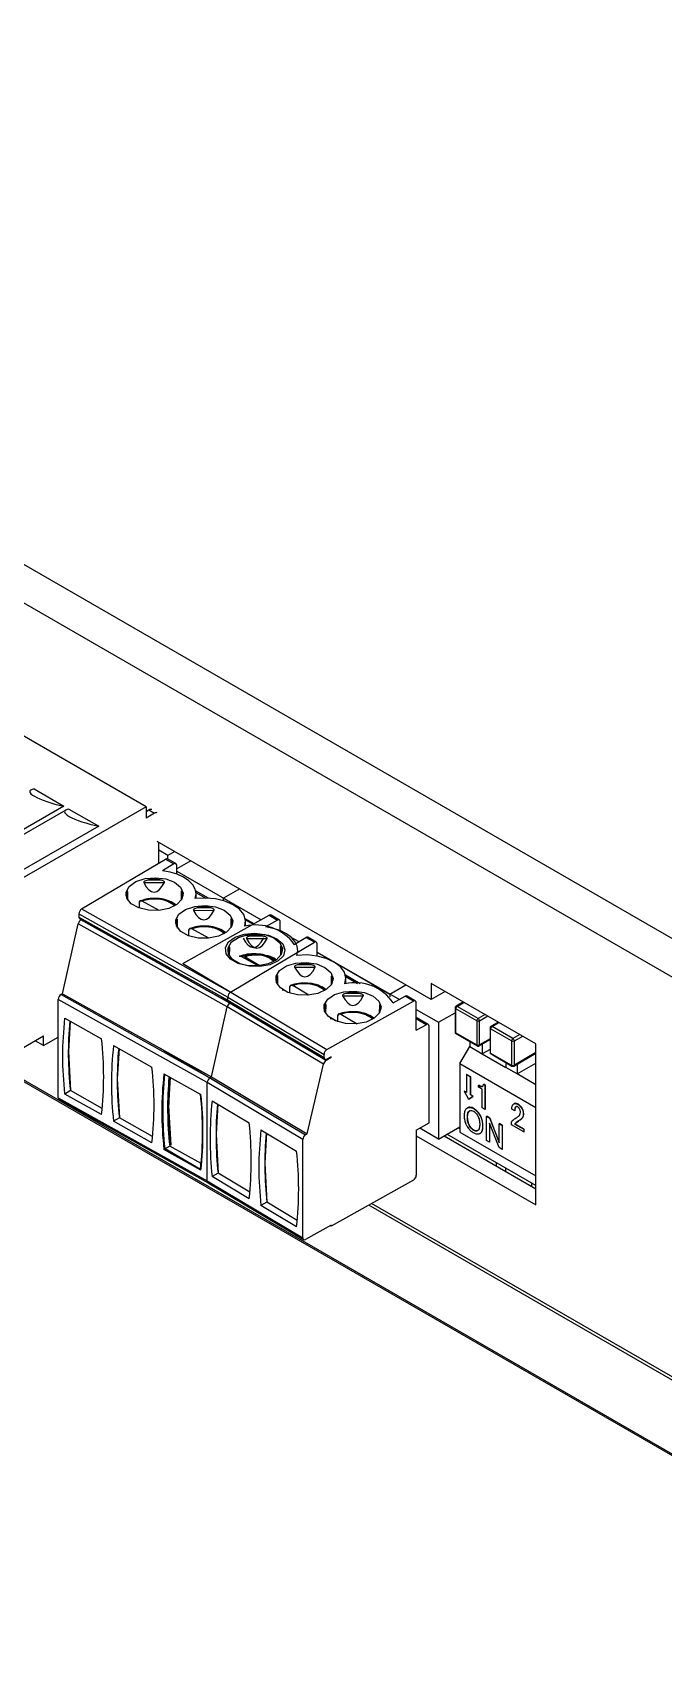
# Model space of a CAD drawing. Header units: millimetres. Extents: x 12 to 584, y 10 to 401.
# Drawn here: x 418.9 to 440.2, y 119.8 to 174.6 of the extents above; entities that cross this region are included whole.
import ezdxf

# ---------------------------------------------------------------- set-up
doc = ezdxf.new("R2010")
doc.units = ezdxf.units.MM
doc.header["$LTSCALE"] = 2

msp = doc.modelspace()

# ---------------------------------------------------------------- linework, layer by layer
for p, q in [((387.157, 174.784), (448.486, 139.379)), ((447.921, 138.399), (386.591, 173.804)), ((422.759, 148.433), (417.763, 151.317)), ((418.974, 149.033), (419.981, 148.452)), ((419.981, 148.452), (417.017, 146.741)), ((420.048, 148.32), (417.165, 146.655)), ((422.759, 148.433), (418.14, 145.766)), ((420.153, 148.353), (421.159, 147.772)), ((422.759, 148.433), (422.759, 148.052)), ((422.759, 148.269), (422.854, 148.324)), ((423.042, 148.215), (422.759, 148.052)), ((422.854, 148.324), (423.042, 148.215)), ((421.159, 147.772), (418.14, 146.028)), ((432.388, 141.923), (423.137, 147.263)), ((423.184, 146.53), (423.184, 147.236)), ((423.49, 146.786), (423.184, 146.963)), ((423.727, 146.923), (423.49, 146.786)), ((420.583, 144.98), (423.412, 146.666)), ((423.7, 146.506), (423.309, 146.273)), ((423.412, 146.666), (423.7, 146.506)), ((423.765, 146.513), (423.477, 146.674)), ((423.49, 146.667), (423.49, 146.786)), ((424.269, 146.61), (423.792, 146.335)), ((423.792, 146.162), (423.792, 146.452)), ((422.679, 145.87), (423.381, 145.877)), ((423.281, 145.95), (422.778, 145.945)), ((423.792, 146.258), (426.641, 144.613)), ((422.107, 145.546), (422.113, 145.329)), ((422.147, 145.272), (422.139, 145.558)), ((423.198, 144.928), (422.627, 145.247)), ((423.939, 145.572), (423.947, 145.279)), ((423.98, 145.338), (423.974, 145.563)), ((424.865, 145.346), (424.431, 145.588)), ((424.44, 145.54), (424.78, 145.349)), ((424.444, 145.334), (424.444, 145.479)), ((425.919, 145.657), (425.376, 145.344)), ((425.376, 145.344), (426.641, 144.613)), ((425.376, 145.256), (425.376, 145.344)), ((420.49, 144.816), (425.518, 142.004)), ((420.49, 144.816), (420.49, 144.707)), ((420.49, 144.707), (425.518, 141.896)), ((420.583, 144.98), (425.611, 142.169)), ((422.529, 145.193), (422.529, 145.007)), ((423.572, 145.189), (423.694, 145.131)), ((423.727, 145.087), (423.601, 145.185)), ((423.768, 145.121), (423.666, 145.192)), ((423.694, 145.123), (423.694, 145.066)), ((423.994, 143.133), (426.915, 144.766)), ((424.355, 144.933), (425.057, 144.94)), ((424.957, 145.013), (424.454, 145.008)), ((426.915, 144.766), (427.193, 144.6)), ((427.261, 144.606), (426.983, 144.772)), ((419.937, 142.118), (420.47, 144.482)), ((425.498, 141.67), (420.47, 144.482)), ((420.518, 144.646), (425.546, 141.834)), ((420.568, 144.618), (420.559, 144.612)), ((425.587, 141.8), (420.559, 144.612)), ((423.783, 144.608), (423.789, 144.392)), ((423.823, 144.335), (423.815, 144.621)), ((424.205, 144.07), (424.205, 144.256)), ((424.874, 143.991), (424.303, 144.31)), ((425.267, 144.244), (425.37, 144.194)), ((425.403, 144.15), (425.277, 144.248)), ((425.444, 144.184), (425.342, 144.255)), ((425.37, 144.186), (425.37, 144.129)), ((425.615, 144.635), (425.623, 144.342)), ((425.656, 144.401), (425.649, 144.626)), ((426.408, 144.483), (426.107, 144.651)), ((426.369, 144.461), (426.116, 144.602)), ((426.12, 144.397), (426.12, 144.542)), ((427.193, 144.6), (426.789, 144.375)), ((427.289, 144.246), (427.289, 144.545)), ((425.552, 143.67), (425.546, 143.445)), ((425.579, 143.386), (425.587, 143.679)), ((425.611, 142.169), (428.44, 143.855)), ((426.145, 143.984), (426.831, 143.978)), ((426.748, 144.052), (426.245, 144.057)), ((427.291, 143.698), (427.299, 143.405)), ((427.332, 143.464), (427.325, 143.688)), ((427.651, 144.03), (427.919, 143.876)), ((427.762, 143.783), (428.153, 144.016)), ((428.44, 143.855), (428.153, 144.016)), ((428.505, 143.862), (428.218, 144.023)), ((428.533, 143.388), (428.533, 143.801)), ((423.994, 143.133), (428.864, 140.23)), ((425.799, 143.201), (425.902, 143.139)), ((425.979, 143.373), (426.55, 143.054)), ((426.184, 143.408), (426.036, 143.373)), ((426.595, 143.059), (426.086, 143.362)), ((427.079, 143.213), (426.953, 143.31)), ((427.109, 143.238), (427.056, 143.282)), ((427.056, 143.282), (427.123, 143.236)), ((427.12, 143.247), (427.066, 143.285)), ((427.069, 143.27), (427.128, 143.24)), ((427.128, 143.24), (427.076, 143.267)), ((428.371, 143.085), (427.868, 143.09)), ((428.533, 143.521), (430.985, 142.105)), ((428.533, 143.521), (431.309, 141.919)), ((427.176, 142.702), (427.17, 142.478)), ((427.203, 142.419), (427.211, 142.712)), ((427.768, 143.016), (428.47, 143.01)), ((429.01, 142.698), (429.003, 142.412)), ((429.036, 142.469), (429.042, 142.685)), ((429.986, 142.446), (429.488, 142.742)), ((429.895, 142.454), (429.5, 142.689)), ((429.505, 142.449), (429.505, 142.619)), ((419.937, 142.118), (419.887, 142.089)), ((419.887, 142.089), (424.915, 139.277)), ((419.937, 142.118), (424.965, 139.307)), ((428.839, 139.862), (425.295, 141.975)), ((425.518, 142.005), (428.768, 140.068)), ((425.518, 141.896), (425.518, 142.004)), ((427.526, 142.172), (427.422, 142.234)), ((427.614, 142.138), (427.614, 142.342)), ((428.258, 142.068), (427.71, 142.394)), ((428.66, 142.317), (428.775, 142.259)), ((428.771, 142.239), (428.68, 142.314)), ((428.821, 142.266), (428.748, 142.32)), ((428.775, 142.245), (428.775, 142.217)), ((429.392, 142.049), (430.094, 142.043)), ((429.995, 142.117), (429.492, 142.122)), ((430.985, 142.105), (431.528, 142.419)), ((430.985, 142.105), (430.985, 142.007)), ((431.103, 141.804), (431.507, 142.029)), ((431.785, 141.864), (431.507, 142.029)), ((431.853, 141.869), (431.575, 142.035)), ((435.923, 140.426), (432.388, 142.467)), ((432.388, 142.467), (432.388, 141.923)), ((432.859, 142.195), (432.388, 141.923)), ((432.859, 142.195), (432.859, 142.195)), ((424.822, 139.113), (419.794, 141.925)), ((419.794, 138.604), (419.794, 141.925)), ((424.965, 139.307), (425.498, 141.67)), ((428.748, 139.734), (425.498, 141.671)), ((425.518, 141.896), (428.768, 139.959)), ((425.545, 141.835), (428.796, 139.898)), ((425.595, 141.805), (425.587, 141.8)), ((428.799, 141.735), (428.793, 141.51)), ((428.826, 141.451), (428.834, 141.744)), ((428.864, 140.23), (431.785, 141.864)), ((429.333, 141.427), (429.881, 141.1)), ((430.634, 141.73), (430.626, 141.444)), ((430.66, 141.502), (430.666, 141.718)), ((431.881, 140.883), (431.881, 141.808)), ((431.881, 141.588), (432.635, 141.153)), ((432.635, 141.153), (433.193, 141.475)), ((433.193, 141.636), (433.193, 140.781)), ((433.92, 141.201), (433.213, 141.609)), ((433.213, 140.792), (433.213, 141.609)), ((433.477, 141.838), (433.227, 141.694)), ((433.26, 141.69), (433.497, 141.827)), ((433.967, 141.282), (433.26, 141.69)), ((434.204, 141.419), (433.967, 141.282)), ((420.01, 141.287), (421.255, 140.591)), ((420.192, 141.185), (420.133, 140.164)), ((429.149, 141.204), (429.046, 141.266)), ((429.238, 141.17), (429.238, 141.375)), ((430.399, 141.267), (430.303, 141.346)), ((430.325, 141.331), (430.399, 141.291)), ((430.45, 141.294), (430.371, 141.352)), ((430.399, 141.249), (430.399, 141.277)), ((432.284, 141.076), (431.881, 141.316)), ((432.216, 141.07), (431.881, 141.27)), ((431.881, 140.883), (432.216, 141.07)), ((432.312, 137.749), (432.312, 141.015)), ((432.635, 141.153), (432.635, 137.206)), ((433.92, 141.201), (433.92, 140.384)), ((434.014, 141.201), (434.298, 141.364)), ((434.014, 140.384), (434.014, 141.201)), ((434.372, 140.956), (434.372, 140.139)), ((435.099, 140.52), (434.391, 140.928)), ((434.391, 140.112), (434.391, 140.928)), ((434.656, 141.158), (434.405, 141.013)), ((434.439, 141.01), (434.675, 141.147)), ((435.146, 140.602), (434.439, 141.01)), ((418.14, 140.023), (419.295, 140.69)), ((419.295, 140.363), (419.012, 140.526)), ((419.295, 140.363), (419.295, 140.69)), ((419.295, 140.363), (419.794, 140.651)), ((421.662, 140.363), (422.955, 139.64)), ((433.213, 140.792), (433.193, 140.781)), ((433.193, 140.781), (433.934, 140.354)), ((433.213, 140.792), (433.92, 140.384)), ((433.354, 139.758), (433.684, 140.329)), ((433.684, 140.498), (433.684, 140.329)), ((433.684, 140.329), (434.109, 140.085)), ((434, 140.354), (434.372, 140.568)), ((434.372, 140.591), (434.014, 140.384)), ((434.109, 140.416), (434.109, 140.085)), ((435.099, 140.52), (435.099, 139.704)), ((435.382, 140.738), (435.146, 140.602)), ((435.193, 140.52), (435.476, 140.684)), ((435.193, 139.704), (435.193, 140.52)), ((435.923, 134.982), (435.923, 140.426)), ((420.133, 140.164), (420.205, 138.845)), ((421.844, 140.261), (421.785, 139.24)), ((423.275, 140.254), (423.273, 140.253)), ((423.347, 140.212), (428.146, 137.352)), ((428.768, 139.959), (428.768, 140.068)), ((429.008, 139.957), (428.839, 139.862)), ((429.008, 139.984), (428.864, 139.904)), ((429.008, 139.957), (428.984, 139.971)), ((429.008, 139.957), (429.008, 139.984)), ((433.354, 139.758), (435.923, 138.275)), ((433.354, 139.758), (433.354, 137.444)), ((434.372, 140.237), (434.109, 140.085)), ((434.109, 140.085), (434.91, 139.622)), ((434.391, 140.112), (435.099, 139.704)), ((434.405, 140.081), (435.112, 139.673)), ((434.91, 139.79), (434.91, 139.622)), ((435.179, 139.673), (435.923, 140.103)), ((435.923, 140.126), (435.193, 139.704)), ((435.287, 139.404), (435.923, 139.772)), ((417.904, 139.57), (452.167, 119.79)), ((452.14, 119.851), (417.951, 139.587)), ((421.785, 139.24), (421.857, 137.921)), ((423.362, 139.413), (424.607, 138.716)), ((423.544, 139.311), (423.485, 138.29)), ((423.574, 139.294), (423.52, 138.325)), ((424.965, 139.307), (424.915, 139.277)), ((424.965, 139.307), (428.197, 137.381)), ((428.197, 137.381), (428.748, 139.734)), ((433.582, 139.388), (433.573, 139.383)), ((433.573, 139.383), (433.573, 138.776)), ((433.714, 139.301), (433.573, 139.383)), ((433.724, 139.307), (433.582, 139.388)), ((433.724, 139.307), (433.714, 139.301)), ((433.714, 138.696), (433.714, 139.301)), ((433.724, 138.701), (433.724, 139.307)), ((435.287, 139.404), (434.91, 139.622)), ((435.287, 139.736), (435.287, 139.404)), ((435.923, 139.037), (435.287, 139.404)), ((420.205, 138.845), (420.01, 138.728)), ((421.255, 138.032), (420.01, 138.728)), ((421.278, 138.244), (420.205, 138.845)), ((424.822, 135.792), (424.822, 139.113)), ((428.05, 137.189), (424.822, 139.113)), ((433.502, 138.827), (433.493, 138.822)), ((433.493, 138.822), (433.644, 138.551)), ((433.573, 138.776), (433.493, 138.822)), ((433.573, 138.787), (433.502, 138.827)), ((433.653, 138.556), (433.804, 138.655)), ((433.724, 138.701), (433.714, 138.696)), ((433.794, 138.65), (433.714, 138.696)), ((433.804, 138.655), (433.724, 138.701)), ((433.804, 138.655), (433.794, 138.65)), ((433.994, 139.022), (433.985, 139.016)), ((433.985, 138.96), (433.985, 139.016)), ((433.985, 139.016), (434.021, 138.995)), ((434.105, 138.891), (433.985, 138.96)), ((434.031, 139), (433.994, 139.022)), ((434.021, 138.995), (434.031, 139)), ((434.105, 138.261), (434.105, 138.891)), ((434.152, 139.052), (434.162, 139.057)), ((434.152, 139.052), (434.202, 139.023)), ((434.211, 139.029), (434.162, 139.057)), ((434.202, 139.023), (434.211, 139.029)), ((434.202, 139.023), (434.202, 138.205)), ((434.211, 138.211), (434.211, 139.029)), ((419.794, 138.604), (424.822, 135.792)), ((419.822, 138.543), (424.85, 135.731)), ((423.485, 138.29), (423.557, 136.97)), ((423.52, 138.325), (423.59, 137.004)), ((424.989, 138.497), (426.241, 137.75)), ((425.177, 138.384), (425.12, 137.371)), ((433.606, 138.256), (433.615, 138.261)), ((433.644, 138.551), (433.794, 138.65)), ((433.653, 138.556), (433.644, 138.551)), ((433.685, 138.159), (433.675, 138.154)), ((433.814, 138.234), (433.824, 138.24)), ((434.202, 138.205), (434.105, 138.261)), ((434.202, 138.205), (434.211, 138.211)), ((435.203, 138.157), (435.108, 138.211)), ((435.174, 138.396), (435.183, 138.401)), ((435.203, 138.157), (435.212, 138.163)), ((435.301, 138.384), (435.31, 138.39)), ((435.444, 138.24), (435.454, 138.245)), ((421.857, 137.921), (421.662, 137.805)), ((422.955, 137.082), (421.662, 137.805)), ((422.978, 137.294), (421.857, 137.921)), ((431.881, 137.508), (432.312, 137.749)), ((432.635, 137.206), (431.999, 137.574)), ((432.635, 137.206), (433.354, 137.621)), ((433.354, 137.552), (433.294, 137.587)), ((433.606, 137.944), (433.615, 137.949)), ((433.675, 137.653), (433.685, 137.658)), ((434.023, 138.015), (434.033, 138.02)), ((434.122, 137.646), (434.131, 137.651)), ((434.255, 137.971), (434.264, 137.976)), ((434.255, 137.162), (434.255, 137.971)), ((434.255, 137.971), (434.36, 137.91)), ((434.369, 137.916), (434.264, 137.976)), ((434.679, 136.917), (434.351, 137.745)), ((434.351, 137.745), (434.351, 137.106)), ((434.36, 137.91), (434.369, 137.916)), ((434.36, 137.91), (434.685, 137.084)), ((434.361, 137.112), (434.361, 137.721)), ((434.685, 137.114), (434.369, 137.916)), ((434.685, 137.723), (434.694, 137.728)), ((434.685, 137.084), (434.685, 137.723)), ((434.685, 137.723), (434.781, 137.667)), ((434.791, 137.672), (434.694, 137.728)), ((434.781, 137.667), (434.791, 137.672)), ((434.781, 137.667), (434.781, 136.858)), ((434.791, 136.863), (434.791, 137.672)), ((435.092, 137.687), (435.092, 137.767)), ((435.51, 137.446), (435.092, 137.687)), ((435.203, 137.713), (435.212, 137.718)), ((435.203, 137.713), (435.51, 137.535)), ((435.519, 137.541), (435.212, 137.718)), ((435.317, 137.807), (435.252, 137.76)), ((435.252, 137.76), (435.261, 137.765)), ((435.261, 137.765), (435.327, 137.813)), ((435.317, 137.807), (435.327, 137.813)), ((435.436, 137.895), (435.446, 137.9)), ((435.498, 138.058), (435.507, 138.063)), ((425.12, 137.371), (425.19, 136.051)), ((426.635, 137.515), (427.841, 136.797)), ((426.824, 137.403), (426.767, 136.39)), ((428.05, 133.869), (428.05, 137.189)), ((428.197, 137.381), (428.146, 137.352)), ((431.881, 137.508), (431.881, 135.984)), ((431.881, 137.316), (435.923, 134.982)), ((432.825, 137.316), (435.923, 135.527)), ((435.923, 135.634), (432.918, 137.369)), ((433.354, 137.444), (435.923, 135.961)), ((433.814, 137.501), (433.824, 137.507)), ((433.954, 137.492), (433.963, 137.497)), ((434.023, 137.39), (434.033, 137.396)), ((434.351, 137.106), (434.255, 137.162)), ((434.361, 137.112), (434.351, 137.106)), ((435.51, 137.535), (435.519, 137.541)), ((435.51, 137.535), (435.51, 137.446)), ((435.51, 137.446), (435.519, 137.451)), ((435.519, 137.451), (435.519, 137.541)), ((423.557, 136.97), (423.362, 136.854)), ((424.607, 136.158), (423.362, 136.854)), ((424.594, 136.173), (423.407, 136.881)), ((424.616, 136.378), (423.557, 136.97)), ((434.781, 136.858), (434.679, 136.917)), ((434.781, 136.858), (434.791, 136.863)), ((425.19, 136.051), (424.989, 135.938)), ((426.241, 135.192), (424.989, 135.938)), ((426.264, 135.41), (425.19, 136.051)), ((426.767, 136.39), (426.836, 135.069)), ((434.576, 136.412), (434.576, 136.305)), ((434.909, 136.112), (434.909, 136.22)), ((424.822, 135.792), (428.05, 133.869)), ((424.849, 135.732), (428.078, 133.808)), ((431.785, 135.821), (429.008, 134.268)), ((435.773, 135.721), (435.773, 135.613)), ((426.836, 135.069), (426.635, 134.957)), ((427.841, 134.238), (426.635, 134.957)), ((427.864, 134.457), (426.836, 135.069)), ((452.14, 122.355), (430.275, 134.977)), ((448.604, 124.505), (430.371, 135.03)), ((429.008, 134.295), (428.146, 133.813)), ((429.008, 134.268), (428.984, 134.282)), ((429.008, 134.295), (429.008, 134.268))]:
    msp.add_line(p, q)
at = {"flags": 128}
for points in [[(423.717, 145.88), (423.922, 145.713), (424.009, 145.514), (423.966, 145.31), (423.798, 145.13), (423.528, 144.996), (423.193, 144.928), (422.838, 144.934), (422.511, 145.014), (422.256, 145.156), (422.107, 145.343), (422.085, 145.547), (422.192, 145.743), (422.415, 145.903), (422.723, 146.005), (423.074, 146.037), (423.421, 145.993), (423.717, 145.88)], [(424.421, 145.331), (424.444, 145.489), (424.414, 145.646), (424.332, 145.796), (424.201, 145.934), (424.026, 146.056), (423.813, 146.155), (423.571, 146.228), (423.309, 146.273)], [(426.097, 144.394), (426.118, 144.592), (426.054, 144.788), (425.91, 144.968), (425.694, 145.122), (425.42, 145.242), (425.103, 145.319), (424.763, 145.35), (424.421, 145.331)], [(423.694, 145.131), (423.571, 145.189), (423.517, 145.209)], [(423.601, 145.185), (423.688, 145.128), (423.733, 145.088)], [(425.393, 144.943), (425.598, 144.775), (425.685, 144.577), (425.642, 144.373), (425.474, 144.192), (425.204, 144.059), (424.869, 143.991), (424.514, 143.997), (424.187, 144.077), (423.932, 144.219), (423.783, 144.406), (423.761, 144.61), (423.868, 144.806), (424.091, 144.966), (424.399, 145.068), (424.75, 145.1), (425.097, 145.056), (425.393, 144.943)], [(425.37, 144.194), (425.247, 144.252), (425.193, 144.272)], [(425.277, 144.248), (425.364, 144.19), (425.409, 144.151)], [(427.069, 144.006), (427.274, 143.838), (427.361, 143.639), (427.318, 143.436), (427.15, 143.255), (426.88, 143.122), (426.545, 143.053), (426.19, 143.06), (425.863, 143.139), (425.608, 143.282), (425.459, 143.468), (425.437, 143.673), (425.544, 143.868), (425.767, 144.028), (426.074, 144.131), (426.426, 144.163), (426.773, 144.119), (427.069, 144.006)], [(427.176, 143.974), (427.372, 143.803), (427.448, 143.603), (427.393, 143.4), (427.215, 143.223), (426.938, 143.094), (426.6, 143.032), (426.245, 143.045), (425.923, 143.131), (425.675, 143.278), (425.537, 143.467), (425.526, 143.672), (425.645, 143.865), (425.876, 144.021), (426.189, 144.118), (426.541, 144.143), (426.886, 144.093), (427.176, 143.974)], [(427.849, 143.413), (427.881, 143.57), (427.86, 143.727), (427.786, 143.879), (427.663, 144.02), (427.494, 144.144), (427.287, 144.247), (427.049, 144.325), (426.789, 144.375)], [(426.972, 143.32), (426.971, 143.319), (426.953, 143.31)], [(426.953, 143.31), (426.971, 143.319), (426.973, 143.32)], [(426.953, 143.31), (427.04, 143.253), (427.085, 143.213)], [(427.056, 143.282), (427.075, 143.29), (427.093, 143.294), (427.109, 143.293), (427.124, 143.287), (427.136, 143.278), (427.145, 143.264), (427.145, 143.262)], [(428.799, 143.007), (428.995, 142.836), (429.071, 142.636), (429.016, 142.433), (428.839, 142.255), (428.562, 142.127), (428.223, 142.065), (427.869, 142.078), (427.546, 142.163), (427.299, 142.311), (427.161, 142.5), (427.15, 142.705), (427.268, 142.898), (427.499, 143.054), (427.812, 143.151), (428.165, 143.176), (428.509, 143.126), (428.799, 143.007)], [(429.472, 142.446), (429.504, 142.643), (429.452, 142.84), (429.318, 143.023), (429.11, 143.181), (428.843, 143.306), (428.53, 143.389), (428.192, 143.425), (427.849, 143.413)], [(428.775, 142.259), (428.656, 142.319), (428.601, 142.34)], [(428.68, 142.314), (428.763, 142.255), (428.794, 142.227)], [(430.423, 142.039), (430.619, 141.868), (430.695, 141.668), (430.64, 141.465), (430.462, 141.288), (430.185, 141.159), (429.847, 141.097), (429.492, 141.11), (429.169, 141.196), (428.922, 141.343), (428.784, 141.532), (428.773, 141.737), (428.891, 141.93), (429.123, 142.086), (429.436, 142.183), (429.788, 142.208), (430.133, 142.158), (430.423, 142.039)], [(430.399, 141.291), (430.28, 141.351), (430.209, 141.378)], [(430.303, 141.346), (430.386, 141.288), (430.417, 141.26)]]:
    msp.add_lwpolyline(points, dxfattribs=at)
for centre, radius, start, end in [((422.913, 148.24), 0.103, 70.3094, 125.2037), ((423.102, 148.131), 0.103, 70.3094, 125.2037), ((423.451, 146.614), 0.0655, 66.5691, 126.5817), ((423.736, 146.462), 0.057, 349.9955, 129.9807), ((423.04, 144.058), 1.259, 63.5287, 109.1461), ((420.698, 144.807), 0.208, 123.5469, 177.5097), ((420.553, 144.699), 0.0633, 172.4101, 236.3617), ((423.638, 145.141), 0.057, 349.9955, 129.9807), ((423.64, 145.132), 0.0654, 66.2803, 126.6076), ((426.953, 144.713), 0.0655, 63.2218, 126.2656), ((420.676, 144.436), 0.211, 123.8283, 167.5139), ((424.716, 143.121), 1.259, 63.5287, 109.1461), ((425.316, 144.195), 0.0654, 66.2803, 126.6076), ((425.314, 144.204), 0.057, 349.9955, 129.9807), ((426.473, 142.847), 1.593, 35.9885, 103.6714), ((427.23, 144.554), 0.0595, 351.5459, 128.4313), ((428.192, 143.963), 0.0655, 66.5691, 126.5817), ((428.477, 143.811), 0.057, 349.9955, 129.9807), ((426.392, 142.184), 1.259, 63.5287, 109.1461), ((426.476, 142.175), 1.249, 62.3399, 108.2076), ((426.992, 143.274), 0.0509, 19.0147, 58.9269), ((427.095, 143.227), 0.0674, 64.464, 125.3095), ((420.002, 141.916), 0.208, 123.5469, 177.5097), ((425.726, 141.995), 0.208, 123.5469, 177.5097), ((428.1, 141.208), 1.249, 62.3399, 108.2076), ((428.716, 142.267), 0.0595, 351.5459, 128.4313), ((428.718, 142.259), 0.0674, 64.464, 125.3095), ((429.824, 140.946), 1.541, 33.8445, 103.1783), ((431.546, 141.977), 0.0655, 63.2218, 126.2656), ((425.704, 141.625), 0.211, 123.8283, 167.5139), ((425.581, 141.888), 0.0635, 172.9499, 240.455), ((429.723, 140.24), 1.249, 62.3399, 108.2076), ((431.822, 141.817), 0.0595, 351.5459, 128.4313), ((433.227, 141.639), 0.0335, 185.7296, 245.6223), ((433.315, 141.604), 0.102, 122.6055, 177.3945), ((433.241, 141.664), 0.0329, 53.7004, 115.0327), ((431.354, 140.008), 11.417, 173.5664, 186.4336), ((431.679, 140.131), 11.547, 174.7325, 186.3963), ((430.342, 141.291), 0.0674, 64.464, 125.3095), ((430.34, 141.3), 0.0595, 351.5459, 128.4313), ((432.253, 141.024), 0.0595, 351.5459, 128.4313), ((434.022, 141.196), 0.102, 122.6055, 177.3945), ((433.967, 141.292), 0.102, 242.6097, 297.3903), ((433.912, 141.196), 0.102, 2.6055, 57.3945), ((434.405, 140.959), 0.0335, 185.7296, 245.6223), ((434.494, 140.924), 0.102, 122.6055, 177.3945), ((434.419, 140.984), 0.0329, 53.7004, 115.0327), ((409.91, 139.311), 11.417, 353.5664, 6.4336), ((433.006, 139.084), 11.417, 173.5664, 186.4336), ((433.967, 140.475), 0.102, 242.6097, 297.3903), ((433.952, 140.38), 0.032, 172.7423, 235.962), ((433.981, 140.381), 0.0335, 305.739, 5.6168), ((435.201, 140.516), 0.102, 122.6055, 177.3945), ((435.146, 140.611), 0.102, 242.6097, 297.3903), ((435.09, 140.516), 0.102, 2.6055, 57.3945), ((433.331, 139.207), 11.547, 174.7325, 186.3963), ((428.949, 139.687), 0.206, 122.0319, 166.9087), ((428.97, 140.058), 0.202, 121.6735, 177.2783), ((428.827, 139.95), 0.0595, 171.5459, 308.4313), ((434.405, 140.142), 0.0335, 185.6948, 245.6253), ((434.425, 140.109), 0.0335, 174.3796, 234.302), ((411.61, 138.361), 11.417, 353.5664, 6.4336), ((434.706, 138.133), 11.417, 173.5664, 186.4336), ((435.134, 138.173), 11.815, 174.0341, 186.2242), ((435.031, 138.256), 11.547, 174.7325, 186.3963), ((435.474, 138.293), 11.954, 175.1644, 186.1868), ((425.03, 139.104), 0.208, 123.5469, 177.5097), ((435.131, 139.7), 0.0329, 173.6996, 235.0033), ((435.146, 139.795), 0.102, 242.6097, 297.3903), ((435.159, 139.7), 0.0335, 305.739, 5.6168), ((412.882, 137.452), 11.782, 353.7669, 6.2331), ((413.262, 137.437), 11.417, 353.5664, 6.4336), ((419.857, 138.596), 0.0633, 172.4101, 236.3617), ((436.701, 137.217), 11.782, 173.7669, 186.2331), ((437.046, 137.337), 11.926, 174.9339, 186.1944), ((414.528, 136.471), 11.782, 353.7669, 6.2331), ((438.348, 136.236), 11.782, 173.7669, 186.2331), ((438.693, 136.356), 11.926, 174.9339, 186.1944), ((428.252, 137.18), 0.202, 121.6735, 177.2783), ((416.129, 135.517), 11.782, 353.7669, 6.2331), ((431.679, 135.993), 0.202, 301.6735, 357.2783), ((424.885, 135.784), 0.0633, 172.4101, 236.3617), ((428.109, 133.86), 0.0595, 171.5459, 308.4313)]:
    msp.add_arc(centre, radius, start, end)
for centre, major_axis, ratio, start_param, end_param in [((420.008, 148.695), (1.177, -0.26), 0.201835, 2.685781, 4.733672), ((421.187, 148.015), (1.177, -0.26), 0.201835, 2.685781, 4.733672), ((423.044, 150.275), (0.018, 4.724), 0.204615, 2.772776, 3.515722), ((423.044, 144.969), (-0.076, 1.011), 0.953065, 5.957438, 6.484173), ((423.044, 144.969), (0.932, -0.586), 0.439509, 3.163787, 3.411247), ((423.044, 144.969), (0.929, 0.594), 0.449356, 6.003409, 6.282684), ((424.72, 149.338), (0.018, 4.724), 0.204615, 2.772776, 3.515722), ((424.72, 144.032), (-0.076, 1.011), 0.953065, 5.957438, 6.484173), ((424.72, 144.032), (0.932, -0.586), 0.439509, 3.163787, 3.411247), ((424.72, 144.032), (0.929, 0.594), 0.449356, 6.003409, 6.282684), ((426.481, 143.076), (0.929, -0.594), 0.449356, 3.142094, 3.421369), ((426.396, 148.401), (0.018, 4.724), 0.204615, 2.772776, 3.515722), ((426.396, 143.095), (-0.076, 1.011), 0.953065, 5.957438, 6.484173), ((426.481, 148.382), (-0.018, 4.724), 0.204615, 2.767463, 3.510409), ((426.481, 143.076), (0.076, 1.011), 0.953065, 6.082198, 6.608932), ((426.396, 143.095), (0.929, 0.594), 0.449356, 6.003409, 6.282684), ((428.105, 142.109), (0.076, 1.011), 0.953065, 6.082198, 6.608932), ((428.105, 142.109), (0.929, -0.594), 0.449356, 3.142094, 3.421369), ((428.105, 147.415), (-0.018, 4.724), 0.204615, 2.767463, 3.510409), ((428.105, 142.109), (0.932, 0.586), 0.439509, 6.013531, 6.260991), ((429.728, 146.447), (-0.018, 4.724), 0.204615, 2.767463, 3.510409), ((429.728, 141.141), (0.076, 1.011), 0.953065, 6.082198, 6.608932), ((429.728, 141.141), (0.929, -0.594), 0.449356, 3.142094, 3.421369), ((429.728, 141.141), (0.932, 0.586), 0.439509, 6.013531, 6.260991)]:
    msp.add_ellipse(centre, major_axis=major_axis, ratio=ratio, start_param=start_param, end_param=end_param)
for points, knots in [([(422.778, 145.945), (422.757, 145.938), (422.729, 145.929), (422.699, 145.91), (422.687, 145.899), (422.679, 145.888), (422.677, 145.882), (422.677, 145.876), (422.678, 145.873), (422.679, 145.87)], [0, 0, 0, 0, 0.486052, 0.625241, 0.76522, 0.840773, 0.917082, 0.927501, 1, 1, 1, 1]), ([(423.381, 145.877), (423.382, 145.879), (423.383, 145.884), (423.381, 145.893), (423.375, 145.903), (423.359, 145.918), (423.327, 145.936), (423.298, 145.945), (423.281, 145.95)], [0, 0, 0, 0, 0.0724902, 0.1377579, 0.2179733, 0.3483199, 0.6186907, 1, 1, 1, 1]), ([(422.139, 145.558), (422.139, 145.56), (422.138, 145.565), (422.136, 145.57), (422.13, 145.572), (422.119, 145.565), (422.112, 145.553), (422.107, 145.546)], [0, 0, 0, 0, 0.059263, 0.146781, 0.288994, 0.583978, 1, 1, 1, 1]), ([(422.627, 145.247), (422.614, 145.253), (422.589, 145.264), (422.562, 145.258), (422.545, 145.246), (422.535, 145.232), (422.53, 145.215), (422.529, 145.201), (422.529, 145.193)], [0, 0, 0, 0, 0.249538, 0.499514, 0.626944, 0.749178, 0.87171, 1, 1, 1, 1]), ([(422.529, 145.193), (422.53, 145.206), (422.533, 145.232), (422.554, 145.256), (422.581, 145.262), (422.606, 145.257), (422.62, 145.251), (422.627, 145.247)], [0, 0, 0, 0, 0.230623, 0.473367, 0.729248, 0.862927, 1, 1, 1, 1]), ([(423.666, 145.192), (423.586, 145.229), (423.426, 145.302), (423.124, 145.345), (422.815, 145.334), (422.636, 145.278), (422.547, 145.25)], [0, 0, 0, 0, 0.2504, 0.500535, 0.750403, 1, 1, 1, 1]), ([(423.601, 145.185), (423.534, 145.216), (423.396, 145.28), (423.134, 145.32), (422.863, 145.314), (422.704, 145.269), (422.627, 145.247)], [0, 0, 0, 0, 0.243088, 0.5, 0.756912, 1, 1, 1, 1]), ([(423.974, 145.563), (423.967, 145.572), (423.959, 145.583), (423.947, 145.588), (423.942, 145.587), (423.939, 145.582), (423.939, 145.577), (423.939, 145.571), (423.939, 145.568), (423.939, 145.565)], [0, 0, 0, 0, 0.486052, 0.625241, 0.76522, 0.840773, 0.917082, 0.927501, 1, 1, 1, 1]), ([(424.454, 145.008), (424.432, 145.001), (424.405, 144.992), (424.375, 144.973), (424.363, 144.962), (424.355, 144.951), (424.353, 144.945), (424.353, 144.939), (424.354, 144.936), (424.355, 144.933)], [0, 0, 0, 0, 0.486052, 0.625241, 0.76522, 0.840773, 0.917082, 0.927501, 1, 1, 1, 1]), ([(425.057, 144.94), (425.058, 144.942), (425.059, 144.947), (425.057, 144.956), (425.051, 144.966), (425.035, 144.981), (425.003, 144.999), (424.974, 145.008), (424.957, 145.013)], [0, 0, 0, 0, 0.07249, 0.137758, 0.217973, 0.34832, 0.618691, 1, 1, 1, 1]), ([(423.815, 144.621), (423.815, 144.623), (423.814, 144.628), (423.812, 144.633), (423.806, 144.635), (423.795, 144.628), (423.788, 144.616), (423.783, 144.608)], [0, 0, 0, 0, 0.059263, 0.146781, 0.288994, 0.583978, 1, 1, 1, 1]), ([(424.303, 144.31), (424.29, 144.316), (424.265, 144.327), (424.238, 144.321), (424.221, 144.309), (424.211, 144.295), (424.206, 144.278), (424.205, 144.263), (424.205, 144.256)], [0, 0, 0, 0, 0.249538, 0.499514, 0.626944, 0.749178, 0.87171, 1, 1, 1, 1]), ([(424.205, 144.256), (424.206, 144.269), (424.209, 144.295), (424.23, 144.319), (424.257, 144.325), (424.282, 144.32), (424.296, 144.313), (424.303, 144.31)], [0, 0, 0, 0, 0.230623, 0.473367, 0.729248, 0.862927, 1, 1, 1, 1]), ([(425.342, 144.255), (425.262, 144.292), (425.102, 144.365), (424.8, 144.408), (424.491, 144.397), (424.312, 144.341), (424.223, 144.313)], [0, 0, 0, 0, 0.2504001, 0.5005351, 0.7504026, 1, 1, 1, 1]), ([(425.277, 144.248), (425.21, 144.279), (425.072, 144.342), (424.81, 144.383), (424.539, 144.377), (424.38, 144.332), (424.303, 144.31)], [0, 0, 0, 0, 0.243088, 0.5, 0.756912, 1, 1, 1, 1]), ([(425.649, 144.626), (425.643, 144.635), (425.634, 144.646), (425.623, 144.651), (425.618, 144.65), (425.615, 144.645), (425.615, 144.64), (425.615, 144.634), (425.615, 144.631), (425.615, 144.627)], [0, 0, 0, 0, 0.486052, 0.625241, 0.76522, 0.840773, 0.917082, 0.927501, 1, 1, 1, 1]), ([(425.587, 143.679), (425.587, 143.68), (425.587, 143.683), (425.587, 143.688), (425.584, 143.693), (425.578, 143.696), (425.566, 143.689), (425.557, 143.677), (425.552, 143.67)], [0, 0, 0, 0, 0.0117, 0.081245, 0.166718, 0.305608, 0.593699, 1, 1, 1, 1]), ([(426.245, 144.057), (426.223, 144.05), (426.195, 144.042), (426.165, 144.023), (426.153, 144.012), (426.145, 144.002), (426.143, 143.995), (426.143, 143.989), (426.144, 143.986), (426.145, 143.984)], [0, 0, 0, 0, 0.486052, 0.625241, 0.76522, 0.840773, 0.917082, 0.927501, 1, 1, 1, 1]), ([(426.847, 143.978), (426.848, 143.98), (426.849, 143.985), (426.847, 143.993), (426.841, 144.004), (426.825, 144.019), (426.793, 144.038), (426.765, 144.047), (426.748, 144.052)], [0, 0, 0, 0, 0.07249, 0.137758, 0.217973, 0.34832, 0.618691, 1, 1, 1, 1]), ([(427.325, 143.688), (427.319, 143.697), (427.31, 143.709), (427.299, 143.714), (427.294, 143.713), (427.291, 143.708), (427.291, 143.703), (427.29, 143.697), (427.291, 143.693), (427.291, 143.69)], [0, 0, 0, 0, 0.486052, 0.625241, 0.76522, 0.840773, 0.917082, 0.927501, 1, 1, 1, 1]), ([(425.731, 143.208), (425.731, 143.209), (425.738, 143.217), (425.762, 143.218), (425.786, 143.207), (425.799, 143.201)], [0, 0, 0, 0, 0.0232, 0.50634, 1, 1, 1, 1]), ([(425.799, 143.201), (425.792, 143.205), (425.783, 143.21), (425.775, 143.211), (425.773, 143.212)], [0, 0, 0, 0, 0.784139, 1, 1, 1, 1]), ([(426.795, 143.406), (426.786, 143.409), (426.694, 143.447), (426.474, 143.468), (426.167, 143.46), (425.988, 143.404), (425.898, 143.376)], [0, 0, 0, 0, 0.035771, 0.357526, 0.678937, 1, 1, 1, 1]), ([(425.979, 143.373), (425.966, 143.378), (425.941, 143.389), (425.917, 143.386), (425.908, 143.379), (425.908, 143.378)], [0, 0, 0, 0, 0.478418, 0.957676, 1, 1, 1, 1]), ([(425.908, 143.379), (425.918, 143.382), (425.933, 143.388), (425.958, 143.383), (425.972, 143.376), (425.979, 143.373)], [0, 0, 0, 0, 0.480672, 0.737082, 1, 1, 1, 1]), ([(426.953, 143.31), (426.886, 143.341), (426.748, 143.405), (426.486, 143.446), (426.215, 143.439), (426.056, 143.395), (425.979, 143.373)], [0, 0, 0, 0, 0.243088, 0.5, 0.756912, 1, 1, 1, 1]), ([(427.056, 143.282), (426.991, 143.314), (426.857, 143.38), (426.597, 143.425), (426.325, 143.424), (426.164, 143.382), (426.086, 143.362)], [0, 0, 0, 0, 0.243088, 0.5, 0.756912, 1, 1, 1, 1]), ([(426.329, 143.434), (426.314, 143.435), (426.296, 143.436), (426.28, 143.431), (426.277, 143.431)], [0, 0, 0, 0, 0.815668, 1, 1, 1, 1]), ([(427.124, 143.287), (427.048, 143.329), (426.95, 143.382), (426.823, 143.401), (426.795, 143.405)], [0, 0, 0, 0, 0.776645, 1, 1, 1, 1]), ([(427.868, 143.09), (427.847, 143.083), (427.819, 143.074), (427.789, 143.056), (427.776, 143.045), (427.769, 143.034), (427.767, 143.028), (427.766, 143.022), (427.767, 143.019), (427.768, 143.016)], [0, 0, 0, 0, 0.4860516, 0.6252409, 0.7652199, 0.8407731, 0.9170815, 0.9275013, 1, 1, 1, 1]), ([(428.47, 143.01), (428.471, 143.012), (428.473, 143.017), (428.471, 143.026), (428.464, 143.036), (428.448, 143.052), (428.416, 143.07), (428.388, 143.079), (428.371, 143.085)], [0, 0, 0, 0, 0.0724902, 0.1377579, 0.2179733, 0.3483199, 0.6186907, 1, 1, 1, 1]), ([(427.211, 142.712), (427.211, 142.712), (427.211, 142.716), (427.21, 142.72), (427.208, 142.726), (427.201, 142.728), (427.189, 142.721), (427.181, 142.709), (427.176, 142.702)], [0, 0, 0, 0, 0.0117, 0.0812454, 0.1667182, 0.3056079, 0.5936992, 1, 1, 1, 1]), ([(429.042, 142.685), (429.036, 142.694), (429.029, 142.706), (429.018, 142.711), (429.014, 142.71), (429.011, 142.705), (429.01, 142.7), (429.01, 142.694), (429.011, 142.691), (429.011, 142.688)], [0, 0, 0, 0, 0.486052, 0.625241, 0.76522, 0.840773, 0.917082, 0.927501, 1, 1, 1, 1]), ([(427.355, 142.242), (427.365, 142.245), (427.384, 142.252), (427.41, 142.24), (427.422, 142.234)], [0, 0, 0, 0, 0.493677, 1, 1, 1, 1]), ([(427.422, 142.234), (427.416, 142.237), (427.407, 142.242), (427.399, 142.244), (427.397, 142.244)], [0, 0, 0, 0, 0.784139, 1, 1, 1, 1]), ([(427.71, 142.394), (427.697, 142.4), (427.672, 142.412), (427.646, 142.406), (427.63, 142.394), (427.621, 142.381), (427.615, 142.363), (427.615, 142.349), (427.614, 142.342)], [0, 0, 0, 0, 0.249538, 0.499514, 0.626944, 0.749178, 0.87171, 1, 1, 1, 1]), ([(427.614, 142.342), (427.616, 142.355), (427.618, 142.381), (427.639, 142.405), (427.665, 142.41), (427.69, 142.405), (427.703, 142.398), (427.71, 142.394)], [0, 0, 0, 0, 0.230623, 0.473367, 0.729248, 0.862927, 1, 1, 1, 1]), ([(428.748, 142.32), (428.669, 142.358), (428.513, 142.435), (428.213, 142.483), (427.904, 142.477), (427.722, 142.425), (427.631, 142.399)], [0, 0, 0, 0, 0.250545, 0.50073, 0.75055, 1, 1, 1, 1]), ([(428.68, 142.314), (428.614, 142.346), (428.48, 142.413), (428.22, 142.458), (427.949, 142.456), (427.788, 142.415), (427.71, 142.394)], [0, 0, 0, 0, 0.2430884, 0.5, 0.7569116, 1, 1, 1, 1]), ([(429.492, 142.122), (429.47, 142.115), (429.442, 142.107), (429.412, 142.088), (429.4, 142.077), (429.392, 142.067), (429.39, 142.06), (429.39, 142.054), (429.391, 142.051), (429.392, 142.049)], [0, 0, 0, 0, 0.486052, 0.625241, 0.76522, 0.840773, 0.917082, 0.927501, 1, 1, 1, 1]), ([(430.094, 142.043), (430.094, 142.045), (430.096, 142.05), (430.094, 142.058), (430.088, 142.069), (430.072, 142.084), (430.04, 142.103), (430.011, 142.112), (429.995, 142.117)], [0, 0, 0, 0, 0.07249, 0.137758, 0.217973, 0.34832, 0.618691, 1, 1, 1, 1]), ([(428.834, 141.744), (428.834, 141.745), (428.834, 141.748), (428.833, 141.753), (428.831, 141.758), (428.825, 141.761), (428.813, 141.754), (428.804, 141.742), (428.799, 141.735)], [0, 0, 0, 0, 0.0117, 0.081245, 0.166718, 0.305608, 0.593699, 1, 1, 1, 1]), ([(429.333, 141.427), (429.321, 141.433), (429.296, 141.445), (429.27, 141.439), (429.253, 141.427), (429.244, 141.413), (429.239, 141.396), (429.238, 141.382), (429.238, 141.375)], [0, 0, 0, 0, 0.249538, 0.499514, 0.626944, 0.749178, 0.87171, 1, 1, 1, 1]), ([(429.238, 141.375), (429.239, 141.387), (429.242, 141.413), (429.263, 141.437), (429.288, 141.443), (429.313, 141.437), (429.326, 141.43), (429.333, 141.427)], [0, 0, 0, 0, 0.230623, 0.473367, 0.729248, 0.862927, 1, 1, 1, 1]), ([(430.371, 141.352), (430.293, 141.391), (430.136, 141.467), (429.837, 141.515), (429.527, 141.51), (429.345, 141.458), (429.255, 141.432)], [0, 0, 0, 0, 0.250545, 0.50073, 0.75055, 1, 1, 1, 1]), ([(430.303, 141.346), (430.238, 141.379), (430.104, 141.445), (429.844, 141.49), (429.572, 141.489), (429.411, 141.447), (429.333, 141.427)], [0, 0, 0, 0, 0.243088, 0.5, 0.756912, 1, 1, 1, 1]), ([(430.666, 141.718), (430.66, 141.727), (430.652, 141.739), (430.642, 141.743), (430.637, 141.742), (430.635, 141.738), (430.634, 141.733), (430.634, 141.727), (430.634, 141.723), (430.635, 141.72)], [0, 0, 0, 0, 0.486052, 0.625241, 0.76522, 0.840773, 0.917082, 0.927501, 1, 1, 1, 1]), ([(433.202, 141.669), (433.199, 141.661), (433.194, 141.651), (433.194, 141.639), (433.194, 141.636)], [0, 0, 0, 0, 0.753052, 1, 1, 1, 1]), ([(433.227, 141.694), (433.226, 141.693), (433.221, 141.691), (433.212, 141.683), (433.205, 141.674), (433.202, 141.669)], [0, 0, 0, 0, 0.042805, 0.523274, 1, 1, 1, 1]), ([(428.979, 141.274), (428.988, 141.278), (429.008, 141.285), (429.033, 141.272), (429.046, 141.266)], [0, 0, 0, 0, 0.493677, 1, 1, 1, 1]), ([(429.046, 141.266), (429.039, 141.27), (429.03, 141.275), (429.022, 141.276), (429.02, 141.277)], [0, 0, 0, 0, 0.784139, 1, 1, 1, 1]), ([(434.381, 140.989), (434.377, 140.981), (434.372, 140.97), (434.372, 140.959), (434.372, 140.956)], [0, 0, 0, 0, 0.753052, 1, 1, 1, 1]), ([(434.405, 141.013), (434.405, 141.013), (434.399, 141.011), (434.39, 141.003), (434.384, 140.994), (434.381, 140.989)], [0, 0, 0, 0, 0.042805, 0.523274, 1, 1, 1, 1]), ([(433.934, 140.354), (433.941, 140.35), (433.956, 140.344), (433.98, 140.344), (433.994, 140.351), (434, 140.354)], [0, 0, 0, 0, 0.352419, 0.694274, 1, 1, 1, 1]), ([(434.372, 140.139), (434.372, 140.138), (434.372, 140.13), (434.375, 140.115), (434.386, 140.096), (434.397, 140.084), (434.405, 140.082), (434.405, 140.082)], [0, 0, 0, 0, 0.047694, 0.333959, 0.649932, 0.991796, 1, 1, 1, 1]), ([(435.112, 139.673), (435.12, 139.67), (435.135, 139.663), (435.159, 139.664), (435.172, 139.67), (435.179, 139.673)], [0, 0, 0, 0, 0.352678, 0.694396, 1, 1, 1, 1]), ([(434.021, 138.995), (434.028, 138.992), (434.05, 138.98), (434.083, 138.97), (434.103, 138.978), (434.112, 138.981)], [0, 0, 0, 0, 0.192386, 0.675874, 1, 1, 1, 1]), ([(434.121, 138.986), (434.116, 138.984), (434.102, 138.978), (434.072, 138.98), (434.045, 138.993), (434.031, 139)], [0, 0, 0, 0, 0.1924462, 0.5678629, 1, 1, 1, 1]), ([(434.112, 138.981), (434.116, 138.984), (434.129, 138.992), (434.146, 139.013), (434.15, 139.039), (434.152, 139.052)], [0, 0, 0, 0, 0.202297, 0.611105, 1, 1, 1, 1]), ([(433.507, 138), (433.507, 138.007), (433.508, 138.044), (433.515, 138.124), (433.545, 138.21), (433.589, 138.243), (433.606, 138.256)], [0, 0, 0, 0, 0.064026, 0.320885, 0.748311, 1, 1, 1, 1]), ([(433.606, 138.256), (433.61, 138.258), (433.633, 138.27), (433.672, 138.279), (433.739, 138.272), (433.784, 138.249), (433.814, 138.234)], [0, 0, 0, 0, 0.081436, 0.41003, 0.614543, 1, 1, 1, 1]), ([(433.606, 137.944), (433.606, 137.951), (433.606, 137.987), (433.611, 138.038), (433.628, 138.103), (433.651, 138.138), (433.672, 138.152), (433.675, 138.154)], [0, 0, 0, 0, 0.080828, 0.40525, 0.602411, 0.942389, 1, 1, 1, 1]), ([(433.824, 138.24), (433.818, 138.243), (433.786, 138.261), (433.729, 138.282), (433.664, 138.284), (433.63, 138.268), (433.615, 138.261)], [0, 0, 0, 0, 0.08143, 0.409987, 0.73876, 1, 1, 1, 1]), ([(433.615, 137.949), (433.615, 137.956), (433.615, 137.992), (433.62, 138.044), (433.637, 138.109), (433.66, 138.144), (433.682, 138.157), (433.685, 138.159)], [0, 0, 0, 0, 0.080828, 0.40525, 0.602411, 0.942389, 1, 1, 1, 1]), ([(433.675, 138.154), (433.68, 138.156), (433.701, 138.168), (433.747, 138.176), (433.793, 138.155), (433.814, 138.145)], [0, 0, 0, 0, 0.121135, 0.580776, 1, 1, 1, 1]), ([(433.814, 138.234), (433.821, 138.231), (433.852, 138.211), (433.909, 138.167), (433.974, 138.094), (434.008, 138.039), (434.023, 138.015)], [0, 0, 0, 0, 0.08143, 0.409987, 0.73876, 1, 1, 1, 1]), ([(433.814, 138.145), (433.821, 138.141), (433.846, 138.125), (433.89, 138.086), (433.929, 138.034), (433.948, 138.002), (433.954, 137.993)], [0, 0, 0, 0, 0.120915, 0.490542, 0.858746, 1, 1, 1, 1]), ([(434.033, 138.02), (434.028, 138.028), (434.005, 138.066), (433.966, 138.121), (433.9, 138.19), (433.854, 138.22), (433.824, 138.24)], [0, 0, 0, 0, 0.081436, 0.41003, 0.614543, 1, 1, 1, 1]), ([(435.108, 138.211), (435.109, 138.219), (435.109, 138.255), (435.115, 138.302), (435.134, 138.361), (435.158, 138.382), (435.174, 138.396)], [0, 0, 0, 0, 0.0906063, 0.4549925, 0.6367165, 1, 1, 1, 1]), ([(435.174, 138.396), (435.179, 138.398), (435.197, 138.408), (435.236, 138.412), (435.277, 138.398), (435.299, 138.385), (435.301, 138.384)], [0, 0, 0, 0, 0.133807, 0.532803, 0.950717, 1, 1, 1, 1]), ([(435.31, 138.39), (435.304, 138.393), (435.279, 138.407), (435.236, 138.418), (435.202, 138.411), (435.186, 138.402), (435.183, 138.401)], [0, 0, 0, 0, 0.133797, 0.529562, 0.937443, 1, 1, 1, 1]), ([(435.248, 138.297), (435.243, 138.294), (435.228, 138.283), (435.213, 138.253), (435.204, 138.207), (435.203, 138.174), (435.203, 138.157)], [0, 0, 0, 0, 0.12266, 0.432327, 0.712361, 1, 1, 1, 1]), ([(435.212, 138.163), (435.212, 138.17), (435.213, 138.206), (435.219, 138.263), (435.245, 138.29), (435.257, 138.302)], [0, 0, 0, 0, 0.122943, 0.619385, 1, 1, 1, 1]), ([(435.305, 138.292), (435.299, 138.295), (435.284, 138.303), (435.264, 138.304), (435.253, 138.299), (435.248, 138.297)], [0, 0, 0, 0, 0.29542, 0.690319, 1, 1, 1, 1]), ([(435.301, 138.384), (435.307, 138.38), (435.339, 138.361), (435.392, 138.318), (435.428, 138.264), (435.444, 138.24)], [0, 0, 0, 0, 0.120598, 0.610635, 1, 1, 1, 1]), ([(435.366, 138.228), (435.362, 138.236), (435.351, 138.253), (435.329, 138.276), (435.313, 138.287), (435.305, 138.292)], [0, 0, 0, 0, 0.278386, 0.653202, 1, 1, 1, 1]), ([(435.454, 138.245), (435.449, 138.253), (435.431, 138.282), (435.388, 138.335), (435.342, 138.371), (435.314, 138.387), (435.31, 138.39)], [0, 0, 0, 0, 0.120498, 0.465012, 0.930905, 1, 1, 1, 1]), ([(435.33, 137.975), (435.334, 137.978), (435.355, 137.993), (435.389, 138.03), (435.396, 138.086), (435.399, 138.115)], [0, 0, 0, 0, 0.108414, 0.546841, 1, 1, 1, 1]), ([(435.399, 138.115), (435.399, 138.122), (435.398, 138.144), (435.389, 138.184), (435.374, 138.214), (435.366, 138.228)], [0, 0, 0, 0, 0.20886, 0.622111, 1, 1, 1, 1]), ([(435.444, 138.24), (435.449, 138.232), (435.466, 138.201), (435.489, 138.142), (435.497, 138.089), (435.497, 138.062), (435.498, 138.058)], [0, 0, 0, 0, 0.130169, 0.523202, 0.924912, 1, 1, 1, 1]), ([(435.507, 138.063), (435.507, 138.071), (435.506, 138.102), (435.494, 138.165), (435.467, 138.218), (435.454, 138.245)], [0, 0, 0, 0, 0.130297, 0.55688, 1, 1, 1, 1]), ([(433.606, 137.631), (433.601, 137.639), (433.58, 137.678), (433.539, 137.769), (433.511, 137.889), (433.508, 137.967), (433.507, 138)], [0, 0, 0, 0, 0.063992, 0.322039, 0.714019, 1, 1, 1, 1]), ([(433.675, 137.653), (433.671, 137.661), (433.652, 137.695), (433.63, 137.754), (433.609, 137.845), (433.607, 137.905), (433.606, 137.944)], [0, 0, 0, 0, 0.0808, 0.356702, 0.57801, 1, 1, 1, 1]), ([(433.814, 137.412), (433.808, 137.415), (433.776, 137.434), (433.72, 137.479), (433.655, 137.552), (433.621, 137.607), (433.606, 137.631)], [0, 0, 0, 0, 0.08143, 0.409987, 0.73876, 1, 1, 1, 1]), ([(433.685, 137.658), (433.68, 137.666), (433.661, 137.7), (433.639, 137.759), (433.619, 137.851), (433.616, 137.91), (433.615, 137.949)], [0, 0, 0, 0, 0.0808, 0.356702, 0.57801, 1, 1, 1, 1]), ([(433.814, 137.501), (433.808, 137.505), (433.783, 137.521), (433.739, 137.56), (433.7, 137.612), (433.68, 137.644), (433.675, 137.653)], [0, 0, 0, 0, 0.120915, 0.490542, 0.858746, 1, 1, 1, 1]), ([(433.824, 137.507), (433.818, 137.511), (433.792, 137.526), (433.748, 137.566), (433.709, 137.617), (433.69, 137.649), (433.685, 137.658)], [0, 0, 0, 0, 0.120915, 0.490542, 0.858746, 1, 1, 1, 1]), ([(433.954, 137.993), (433.958, 137.985), (433.977, 137.951), (433.999, 137.892), (434.02, 137.801), (434.022, 137.741), (434.023, 137.702)], [0, 0, 0, 0, 0.0808, 0.356702, 0.57801, 1, 1, 1, 1]), ([(434.023, 137.702), (434.023, 137.695), (434.023, 137.659), (434.018, 137.608), (434.001, 137.543), (433.978, 137.508), (433.957, 137.494), (433.954, 137.492)], [0, 0, 0, 0, 0.080828, 0.40525, 0.602411, 0.942389, 1, 1, 1, 1]), ([(434.023, 138.015), (434.028, 138.007), (434.049, 137.968), (434.09, 137.876), (434.118, 137.756), (434.12, 137.678), (434.122, 137.646)], [0, 0, 0, 0, 0.063986, 0.321986, 0.721527, 1, 1, 1, 1]), ([(434.122, 137.646), (434.121, 137.638), (434.121, 137.602), (434.114, 137.521), (434.083, 137.435), (434.039, 137.402), (434.023, 137.39)], [0, 0, 0, 0, 0.064019, 0.320799, 0.758625, 1, 1, 1, 1]), ([(434.131, 137.651), (434.131, 137.658), (434.13, 137.695), (434.123, 137.784), (434.093, 137.906), (434.049, 137.99), (434.033, 138.02)], [0, 0, 0, 0, 0.064017, 0.320791, 0.755631, 1, 1, 1, 1]), ([(434.033, 137.396), (434.037, 137.399), (434.059, 137.413), (434.088, 137.445), (434.124, 137.523), (434.128, 137.598), (434.131, 137.651)], [0, 0, 0, 0, 0.064, 0.322051, 0.521558, 1, 1, 1, 1]), ([(435.092, 137.767), (435.094, 137.773), (435.099, 137.791), (435.114, 137.812), (435.135, 137.837), (435.152, 137.851), (435.162, 137.859)], [0, 0, 0, 0, 0.139707, 0.406553, 0.672383, 1, 1, 1, 1]), ([(435.162, 137.859), (435.166, 137.862), (435.187, 137.876), (435.226, 137.903), (435.278, 137.938), (435.312, 137.963), (435.33, 137.975)], [0, 0, 0, 0, 0.075634, 0.378174, 0.68908, 1, 1, 1, 1]), ([(435.252, 137.76), (435.248, 137.757), (435.237, 137.748), (435.22, 137.733), (435.208, 137.719), (435.203, 137.713)], [0, 0, 0, 0, 0.230043, 0.614297, 1, 1, 1, 1]), ([(435.212, 137.718), (435.216, 137.722), (435.225, 137.733), (435.241, 137.749), (435.254, 137.76), (435.261, 137.765)], [0, 0, 0, 0, 0.230044, 0.614307, 1, 1, 1, 1]), ([(435.436, 137.895), (435.432, 137.891), (435.412, 137.875), (435.373, 137.845), (435.337, 137.82), (435.317, 137.807)], [0, 0, 0, 0, 0.104796, 0.523999, 1, 1, 1, 1]), ([(435.327, 137.813), (435.331, 137.815), (435.352, 137.83), (435.393, 137.858), (435.427, 137.885), (435.446, 137.9)], [0, 0, 0, 0, 0.104796, 0.523999, 1, 1, 1, 1]), ([(435.498, 138.058), (435.497, 138.051), (435.497, 138.014), (435.485, 137.955), (435.458, 137.914), (435.439, 137.897), (435.436, 137.895)], [0, 0, 0, 0, 0.101384, 0.511459, 0.921804, 1, 1, 1, 1]), ([(435.446, 137.9), (435.449, 137.903), (435.469, 137.921), (435.496, 137.965), (435.506, 138.023), (435.507, 138.058), (435.507, 138.063)], [0, 0, 0, 0, 0.101386, 0.511757, 0.921528, 1, 1, 1, 1]), ([(433.954, 137.492), (433.949, 137.49), (433.927, 137.478), (433.882, 137.47), (433.836, 137.491), (433.814, 137.501)], [0, 0, 0, 0, 0.121135, 0.580776, 1, 1, 1, 1]), ([(434.023, 137.39), (434.019, 137.388), (433.996, 137.376), (433.956, 137.367), (433.89, 137.374), (433.844, 137.397), (433.814, 137.412)], [0, 0, 0, 0, 0.081436, 0.41003, 0.614543, 1, 1, 1, 1]), ([(433.963, 137.497), (433.959, 137.495), (433.937, 137.484), (433.892, 137.476), (433.846, 137.497), (433.824, 137.507)], [0, 0, 0, 0, 0.121135, 0.580776, 1, 1, 1, 1])]:
    msp.add_open_spline(points, degree=3, knots=knots)

doc.saveas('drawing.dxf')
